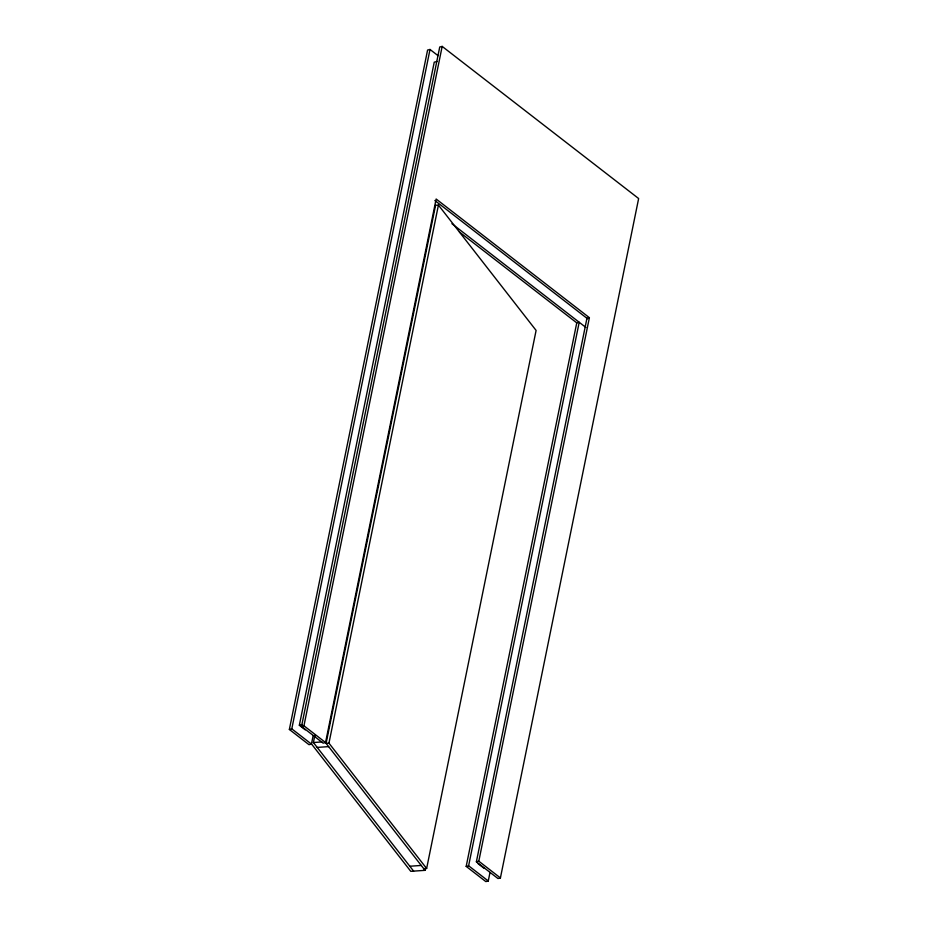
<?xml version="1.0" encoding="UTF-8"?>
<svg xmlns="http://www.w3.org/2000/svg" width="928" height="928" viewBox="0 0 928 928"><rect width="100%" height="100%" fill="white"/><g stroke="black" fill="none" stroke-linecap="round" stroke-linejoin="round"><path stroke-width="1.39" d="M313.165 735.556L311.437 744.07L309.012 744.685L289.362 729.466L427.588 50.066L430.012 49.462L438.016 55.645M311.437 744.07L291.786 728.863L430.012 49.462M305.242 729.837L299.338 725.267L434.246 62.176L437.03 61.48M589.384 317.678L436.137 199.01L325.554 742.539L323.13 743.142L301.519 726.415L439.733 47.015L442.169 46.4L638.638 198.534L500.412 877.934L497.988 878.538L476.377 861.81L586.948 318.292L589.384 317.678L478.802 861.196L500.412 877.934M325.554 742.539L303.943 725.8L442.169 46.4M413.621 871.125L313.397 742.528L314.847 735.428M328.953 743.166L438.422 205.088L435.568 205.285L326.088 743.363L328.953 743.166L426.636 868.504L423.783 868.701M311.425 743.862L410.768 871.322L425.047 870.336L425.627 867.494M426.636 868.504L536.106 330.426L438.422 205.088M489.996 872.482L488.267 880.985L485.831 881.6L466.181 866.392L576.764 322.863L459.453 232.035M488.267 880.985L468.617 865.778L579.2 322.26L576.764 322.863M299.338 725.267L302.122 724.571M289.362 729.466L291.786 728.863M301.519 726.415L303.943 725.8M476.377 861.81L478.802 861.196M466.181 866.392L468.617 865.778M313.397 742.528L321.97 741.936M317.202 747.411L328.628 746.622M409.816 866.242L421.242 865.453M434.849 200.506L587.621 318.803M451.948 223.718L585.904 327.456M478.129 863.713L484.022 868.272M324.823 741.739L425.047 870.336"/></g></svg>
